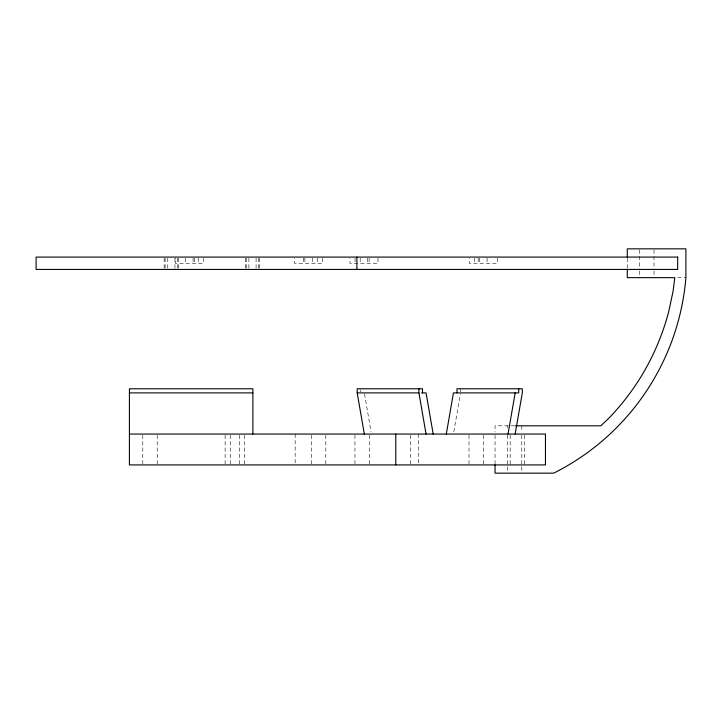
<?xml version="1.0" encoding="UTF-8"?>
<svg xmlns="http://www.w3.org/2000/svg" width="722" height="722" viewBox="0 0 722 722"><rect width="100%" height="100%" fill="white"/><g stroke="black" fill="none" stroke-linecap="round" stroke-linejoin="round"><path stroke-width="0.54" stroke-dasharray="3.61 2.71" d="M453.813 431.891L460.374 393.977M677.669 277.654L685.9 277.654M514.596 425.818L495.048 425.818L495.048 432M364.52 393.977L371.081 431.891M654.006 249.956L654.006 269.902M654.006 271.012L654.006 277.654M639.602 249.956L639.602 269.902M639.602 271.012L639.602 277.654M627.256 258.205L627.256 268.304M524.56 435.158L524.56 464.923M521.798 425.818L521.798 432M521.798 435.167L521.798 473.154M510.156 435.158L510.156 464.923M507.395 425.818L507.395 427.875M507.395 435.167L507.395 473.154M497.359 258.106L497.359 263.25L469.255 263.25L469.255 258.106M495.048 435.158L495.048 463.822M487.07 258.106L487.07 263.25M483.397 435.158L483.397 464.923M479.543 258.106L479.543 263.25M478.163 258.106L478.163 263.25M474.399 258.106L474.399 263.25M468.993 435.158L468.993 464.923M460.564 388.779L460.564 391.865M418.616 434.057L418.616 463.822M410.502 435.158L410.502 464.923M378.012 258.106L378.012 263.25L349.899 263.25L349.899 258.106M369.348 435.158L369.348 464.923M369.095 258.106L369.095 263.25M367.724 258.106L367.724 263.25M360.765 389.808L360.765 391.865M360.188 258.106L360.188 263.25M355.043 258.106L355.043 263.25M354.935 435.158L354.935 464.923M325.803 435.158L325.803 464.923M322.716 258.106L322.716 263.25L294.603 263.25L294.603 258.106M317.572 258.106L317.572 263.25M312.427 258.106L312.427 263.25M311.399 435.158L311.399 464.923M304.892 258.106L304.892 263.25M303.511 258.106L303.511 263.25M295.154 434.057L295.154 463.822M259.694 258.205L259.694 269.423M258.738 258.205L258.738 268.304M256.093 258.205L256.093 268.304M248.891 258.205L248.891 268.304M246.256 258.205L246.256 268.304M245.29 258.205L245.29 269.423M244.659 435.158L244.659 464.923M239.514 435.158L239.514 464.923M230.255 435.158L230.255 464.923M225.111 435.158L225.111 464.923M203.36 258.106L203.36 263.25L175.247 263.25L175.247 258.106M198.216 258.106L198.216 263.25M194.453 258.106L194.453 263.25M193.072 258.106L193.072 263.25M185.536 258.106L185.536 263.25M178.56 258.205L178.56 269.423M177.594 258.205L177.594 268.304M174.959 258.205L174.959 268.304M167.757 258.205L167.757 268.304M165.121 258.205L165.121 268.304M164.156 258.205L164.156 269.423M157.197 435.158L157.197 464.923M142.794 435.158L142.794 464.923"/><path stroke-width="1.08" d="M446.304 434.057L453.434 392.894L518.73 392.894L518.73 388.779M508.044 434.057L515.165 392.894M515.165 434.057L522.295 392.894L522.295 388.779L456.999 388.779L456.999 392.894M129.418 392.894L252.89 392.894M422.496 392.894L422.496 388.779L357.2 388.779L357.2 392.894L418.931 392.894L426.061 434.057M421.576 392.894L426.061 392.894L433.191 434.057M515.309 425.818L600.839 425.818L609.332 417.704A240.977 240.977 0 0 0 668.798 311.218L673.103 291.128L674.799 277.654L627.256 277.654L627.256 269.423M129.418 434.057L545.462 434.057L545.462 464.923L129.418 464.923L129.418 388.779L252.89 388.779L252.89 434.057M357.2 392.894L364.33 434.057M627.256 257.077L627.256 248.846L685.9 248.846L685.9 277.654A240.977 240.977 0 0 1 553.693 473.154L495.048 473.154L495.048 464.923M418.931 388.779L418.931 392.894M395.764 434.057L395.764 464.923M356.885 257.077L356.885 269.423M677.669 257.077L36.1 257.077L36.1 269.423L677.669 269.423L677.669 257.077"/></g></svg>
